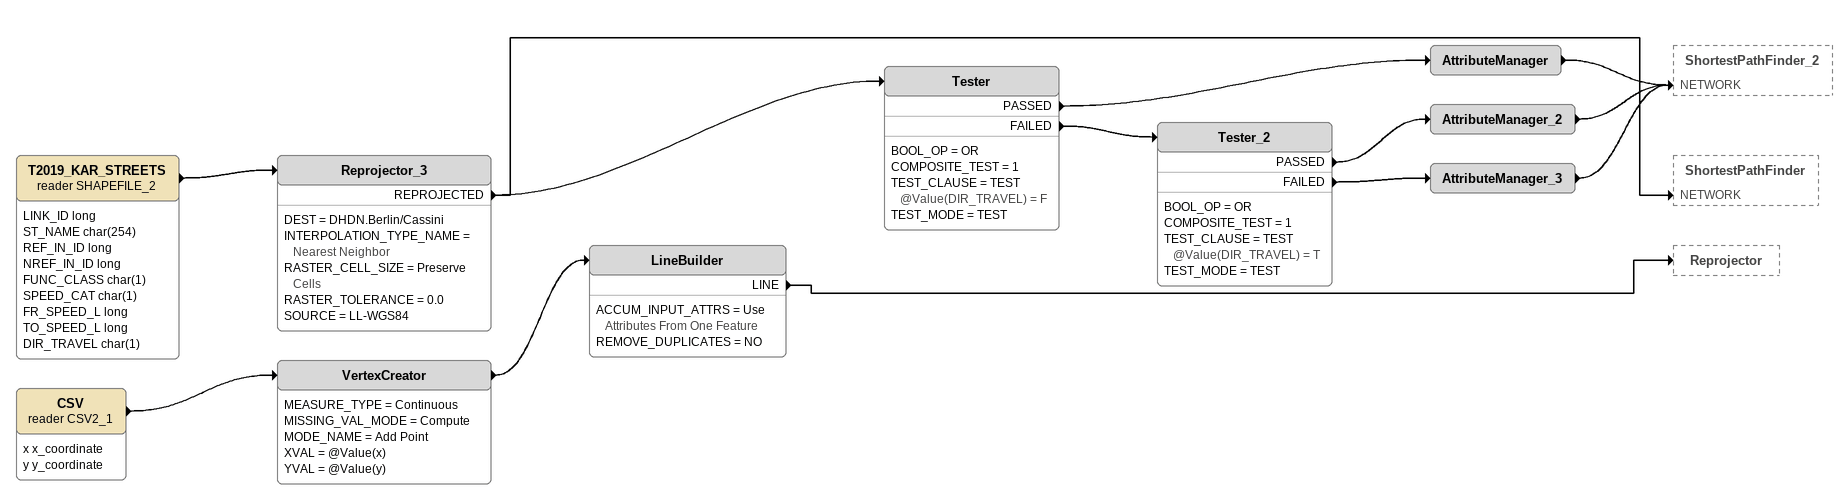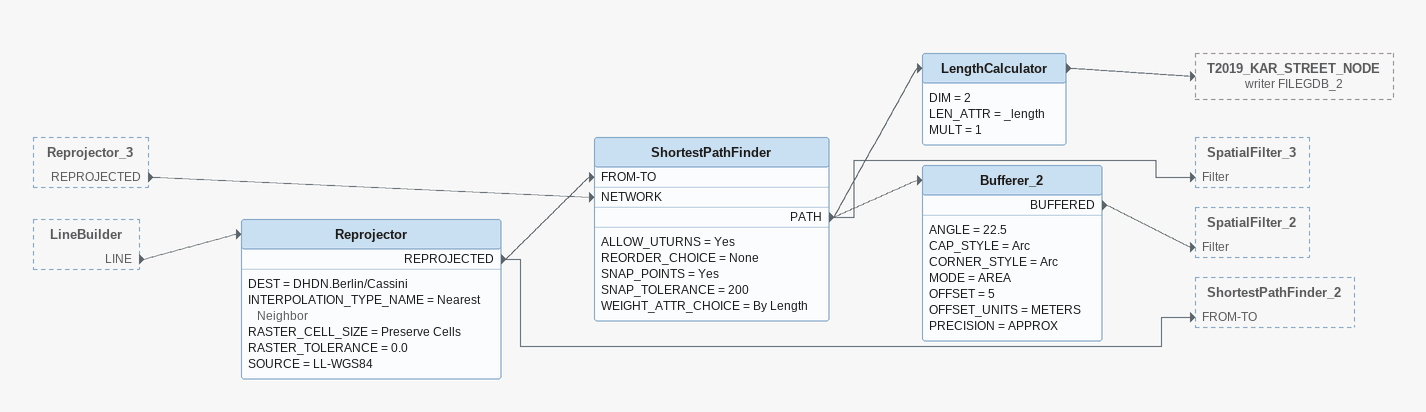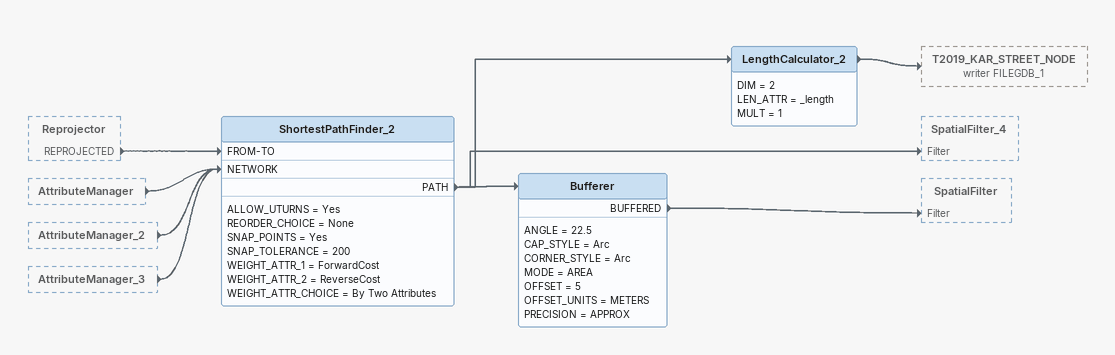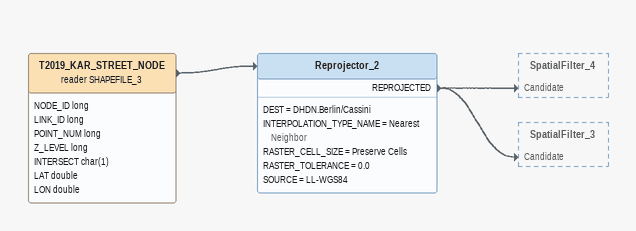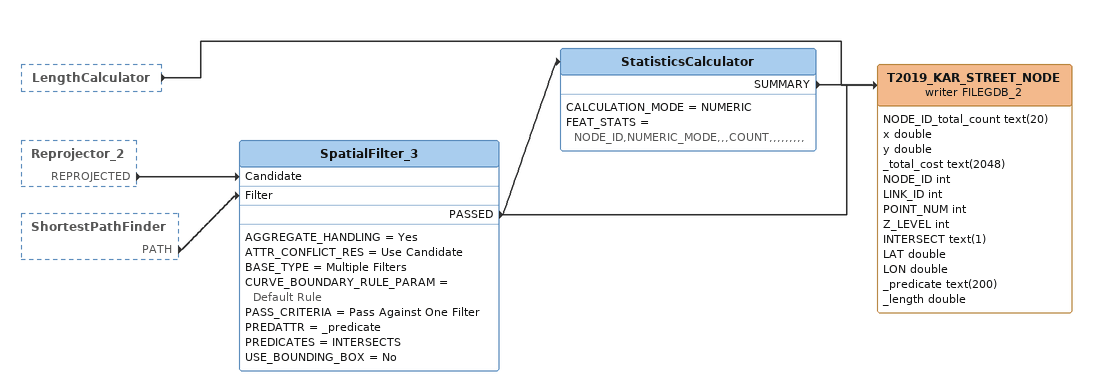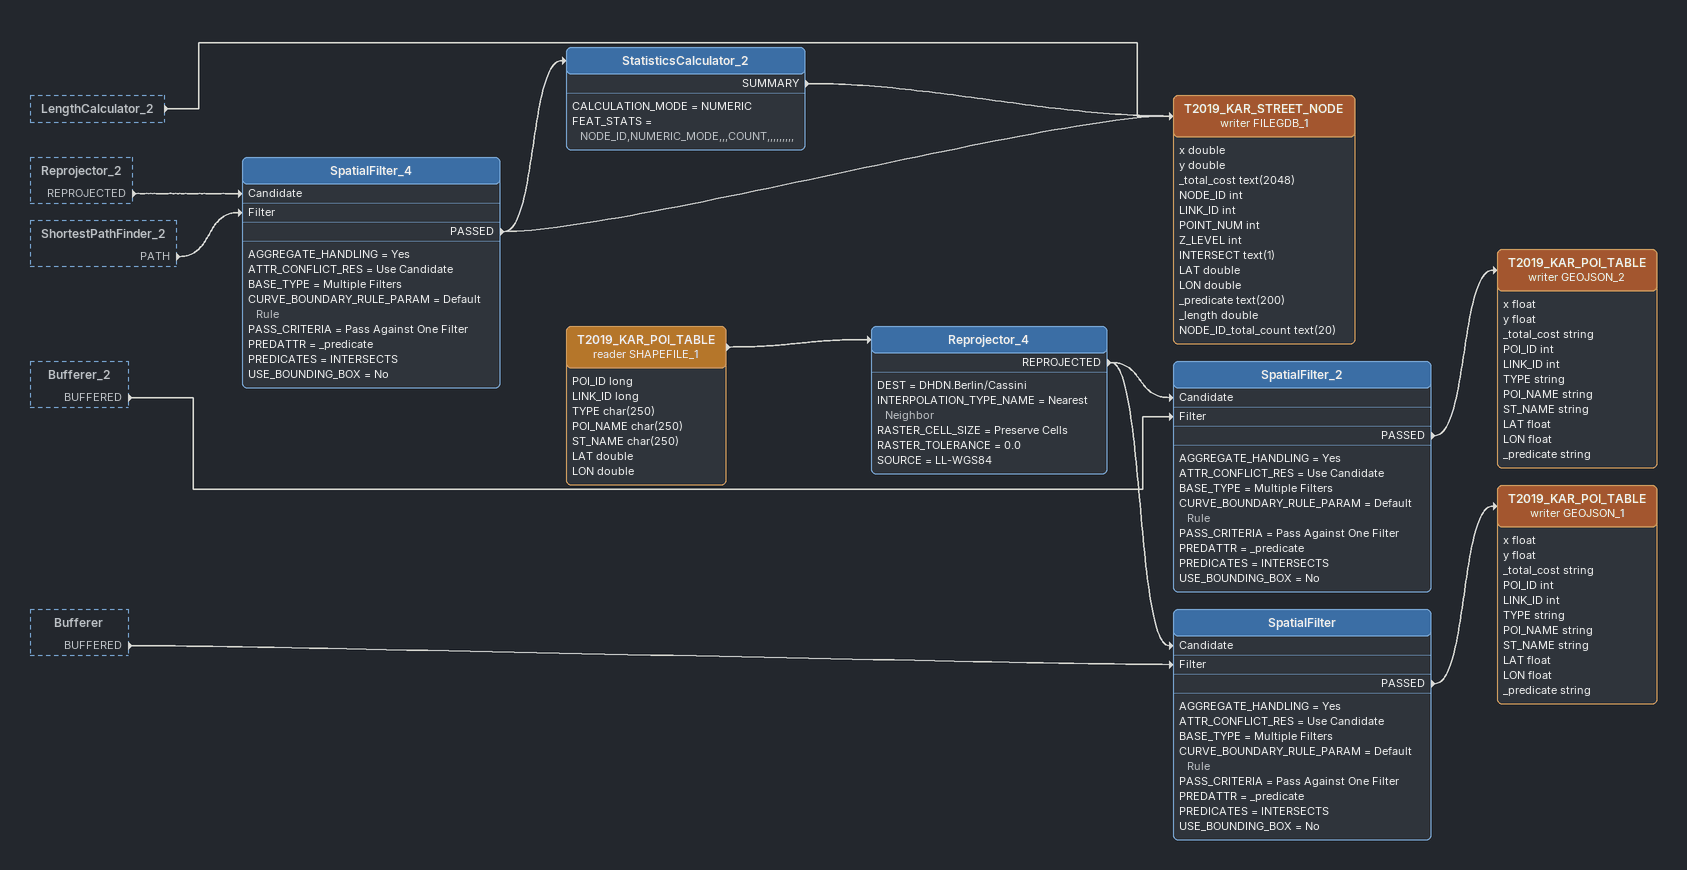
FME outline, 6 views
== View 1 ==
T2019_KAR_STREETS (reader SHAPEFILE_2)
    attributes: LINK_ID long, ST_NAME char(254), REF_IN_ID long, NREF_IN_ID long, FUNC_CLASS char(1), SPEED_CAT char(1), FR_SPEED_L long, TO_SPEED_L long, DIR_TRAVEL char(1)
    -> Reprojector_3
Reprojector_3
    DEST = DHDN.Berlin/Cassini
    INTERPOLATION_TYPE_NAME = Nearest Neighbor
    RASTER_CELL_SIZE = Preserve Cells
    RASTER_TOLERANCE = 0.0
    SOURCE = LL-WGS84
    REPROJECTED -> ShortestPathFinder [NETWORK]
    REPROJECTED -> Tester
Tester
    BOOL_OP = OR
    COMPOSITE_TEST = 1
    TEST_CLAUSE = TEST @Value(DIR_TRAVEL) = F
    TEST_MODE = TEST
    PASSED -> AttributeManager
    FAILED -> Tester_2
AttributeManager
    -> ShortestPathFinder_2 [NETWORK]
Tester_2
    BOOL_OP = OR
    COMPOSITE_TEST = 1
    TEST_CLAUSE = TEST @Value(DIR_TRAVEL) = T
    TEST_MODE = TEST
    PASSED -> AttributeManager_2
    FAILED -> AttributeManager_3
AttributeManager_2
    -> ShortestPathFinder_2 [NETWORK]
AttributeManager_3
    -> ShortestPathFinder_2 [NETWORK]
CSV (reader CSV2_1)
    attributes: x x_coordinate, y y_coordinate
    -> VertexCreator
VertexCreator
    MEASURE_TYPE = Continuous
    MISSING_VAL_MODE = Compute
    MODE_NAME = Add Point
    XVAL = @Value(x)
    YVAL = @Value(y)
    -> LineBuilder
LineBuilder
    ACCUM_INPUT_ATTRS = Use Attributes From One Feature
    REMOVE_DUPLICATES = NO
    LINE -> Reprojector

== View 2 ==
Reprojector_3 [outside]
    REPROJECTED -> ShortestPathFinder [NETWORK]
LineBuilder [outside]
    LINE -> Reprojector
Reprojector
    DEST = DHDN.Berlin/Cassini
    INTERPOLATION_TYPE_NAME = Nearest Neighbor
    RASTER_CELL_SIZE = Preserve Cells
    RASTER_TOLERANCE = 0.0
    SOURCE = LL-WGS84
    REPROJECTED -> ShortestPathFinder [FROM-TO]
    REPROJECTED -> ShortestPathFinder_2 [FROM-TO]
ShortestPathFinder
    ALLOW_UTURNS = Yes
    REORDER_CHOICE = None
    SNAP_POINTS = Yes
    SNAP_TOLERANCE = 200
    WEIGHT_ATTR_CHOICE = By Length
    PATH -> Bufferer_2
    PATH -> SpatialFilter_3 [Filter]
    PATH -> LengthCalculator
LengthCalculator
    DIM = 2
    LEN_ATTR = _length
    MULT = 1
    -> T2019_KAR_STREET_NODE (writer FILEGDB_2)
Bufferer_2
    ANGLE = 22.5
    CAP_STYLE = Arc
    CORNER_STYLE = Arc
    MODE = AREA
    OFFSET = 5
    OFFSET_UNITS = METERS
    PRECISION = APPROX
    BUFFERED -> SpatialFilter_2 [Filter]

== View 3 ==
Reprojector [outside]
    REPROJECTED -> ShortestPathFinder_2 [FROM-TO]
AttributeManager [outside]
    -> ShortestPathFinder_2 [NETWORK]
AttributeManager_2 [outside]
    -> ShortestPathFinder_2 [NETWORK]
AttributeManager_3 [outside]
    -> ShortestPathFinder_2 [NETWORK]
ShortestPathFinder_2
    ALLOW_UTURNS = Yes
    REORDER_CHOICE = None
    SNAP_POINTS = Yes
    SNAP_TOLERANCE = 200
    WEIGHT_ATTR_1 = ForwardCost
    WEIGHT_ATTR_2 = ReverseCost
    WEIGHT_ATTR_CHOICE = By Two Attributes
    PATH -> Bufferer
    PATH -> SpatialFilter_4 [Filter]
    PATH -> LengthCalculator_2
LengthCalculator_2
    DIM = 2
    LEN_ATTR = _length
    MULT = 1
    -> T2019_KAR_STREET_NODE (writer FILEGDB_1)
Bufferer
    ANGLE = 22.5
    CAP_STYLE = Arc
    CORNER_STYLE = Arc
    MODE = AREA
    OFFSET = 5
    OFFSET_UNITS = METERS
    PRECISION = APPROX
    BUFFERED -> SpatialFilter [Filter]

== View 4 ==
T2019_KAR_STREET_NODE (reader SHAPEFILE_3)
    attributes: NODE_ID long, LINK_ID long, POINT_NUM long, Z_LEVEL long, INTERSECT char(1), LAT double, LON double
    -> Reprojector_2
Reprojector_2
    DEST = DHDN.Berlin/Cassini
    INTERPOLATION_TYPE_NAME = Nearest Neighbor
    RASTER_CELL_SIZE = Preserve Cells
    RASTER_TOLERANCE = 0.0
    SOURCE = LL-WGS84
    REPROJECTED -> SpatialFilter_4 [Candidate]
    REPROJECTED -> SpatialFilter_3 [Candidate]

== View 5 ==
LengthCalculator [outside]
    -> T2019_KAR_STREET_NODE (writer FILEGDB_2)
Reprojector_2 [outside]
    REPROJECTED -> SpatialFilter_3 [Candidate]
ShortestPathFinder [outside]
    PATH -> SpatialFilter_3 [Filter]
SpatialFilter_3
    AGGREGATE_HANDLING = Yes
    ATTR_CONFLICT_RES = Use Candidate
    BASE_TYPE = Multiple Filters
    CURVE_BOUNDARY_RULE_PARAM = Default Rule
    PASS_CRITERIA = Pass Against One Filter
    PREDATTR = _predicate
    PREDICATES = INTERSECTS
    USE_BOUNDING_BOX = No
    PASSED -> StatisticsCalculator
    PASSED -> T2019_KAR_STREET_NODE (writer FILEGDB_2)
StatisticsCalculator
    CALCULATION_MODE = NUMERIC
    FEAT_STATS = NODE_ID,NUMERIC_MODE,,,COUNT,,,,,,,,,
    SUMMARY -> T2019_KAR_STREET_NODE (writer FILEGDB_2)
T2019_KAR_STREET_NODE (writer FILEGDB_2)
    attributes: NODE_ID_total_count text(20), x double, y double, _total_cost text(2048), NODE_ID int, LINK_ID int, POINT_NUM int, Z_LEVEL int, INTERSECT text(1), LAT double, LON double, _predicate text(200), _length double

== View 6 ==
LengthCalculator_2 [outside]
    -> T2019_KAR_STREET_NODE (writer FILEGDB_1)
Reprojector_2 [outside]
    REPROJECTED -> SpatialFilter_4 [Candidate]
ShortestPathFinder_2 [outside]
    PATH -> SpatialFilter_4 [Filter]
Bufferer_2 [outside]
    BUFFERED -> SpatialFilter_2 [Filter]
Bufferer [outside]
    BUFFERED -> SpatialFilter [Filter]
SpatialFilter_4
    AGGREGATE_HANDLING = Yes
    ATTR_CONFLICT_RES = Use Candidate
    BASE_TYPE = Multiple Filters
    CURVE_BOUNDARY_RULE_PARAM = Default Rule
    PASS_CRITERIA = Pass Against One Filter
    PREDATTR = _predicate
    PREDICATES = INTERSECTS
    USE_BOUNDING_BOX = No
    PASSED -> StatisticsCalculator_2
    PASSED -> T2019_KAR_STREET_NODE (writer FILEGDB_1)
StatisticsCalculator_2
    CALCULATION_MODE = NUMERIC
    FEAT_STATS = NODE_ID,NUMERIC_MODE,,,COUNT,,,,,,,,,
    SUMMARY -> T2019_KAR_STREET_NODE (writer FILEGDB_1)
T2019_KAR_STREET_NODE (writer FILEGDB_1)
    attributes: x double, y double, _total_cost text(2048), NODE_ID int, LINK_ID int, POINT_NUM int, Z_LEVEL int, INTERSECT text(1), LAT double, LON double, _predicate text(200), _length double, NODE_ID_total_count text(20)
T2019_KAR_POI_TABLE (reader SHAPEFILE_1)
    attributes: POI_ID long, LINK_ID long, TYPE char(250), POI_NAME char(250), ST_NAME char(250), LAT double, LON double
    -> Reprojector_4
Reprojector_4
    DEST = DHDN.Berlin/Cassini
    INTERPOLATION_TYPE_NAME = Nearest Neighbor
    RASTER_CELL_SIZE = Preserve Cells
    RASTER_TOLERANCE = 0.0
    SOURCE = LL-WGS84
    REPROJECTED -> SpatialFilter [Candidate]
    REPROJECTED -> SpatialFilter_2 [Candidate]
SpatialFilter_2
    AGGREGATE_HANDLING = Yes
    ATTR_CONFLICT_RES = Use Candidate
    BASE_TYPE = Multiple Filters
    CURVE_BOUNDARY_RULE_PARAM = Default Rule
    PASS_CRITERIA = Pass Against One Filter
    PREDATTR = _predicate
    PREDICATES = INTERSECTS
    USE_BOUNDING_BOX = No
    PASSED -> T2019_KAR_POI_TABLE (writer GEOJSON_2)
T2019_KAR_POI_TABLE (writer GEOJSON_2)
    attributes: x float, y float, _total_cost string, POI_ID int, LINK_ID int, TYPE string, POI_NAME string, ST_NAME string, LAT float, LON float, _predicate string
SpatialFilter
    AGGREGATE_HANDLING = Yes
    ATTR_CONFLICT_RES = Use Candidate
    BASE_TYPE = Multiple Filters
    CURVE_BOUNDARY_RULE_PARAM = Default Rule
    PASS_CRITERIA = Pass Against One Filter
    PREDATTR = _predicate
    PREDICATES = INTERSECTS
    USE_BOUNDING_BOX = No
    PASSED -> T2019_KAR_POI_TABLE (writer GEOJSON_1)
T2019_KAR_POI_TABLE (writer GEOJSON_1)
    attributes: x float, y float, _total_cost string, POI_ID int, LINK_ID int, TYPE string, POI_NAME string, ST_NAME string, LAT float, LON float, _predicate string
